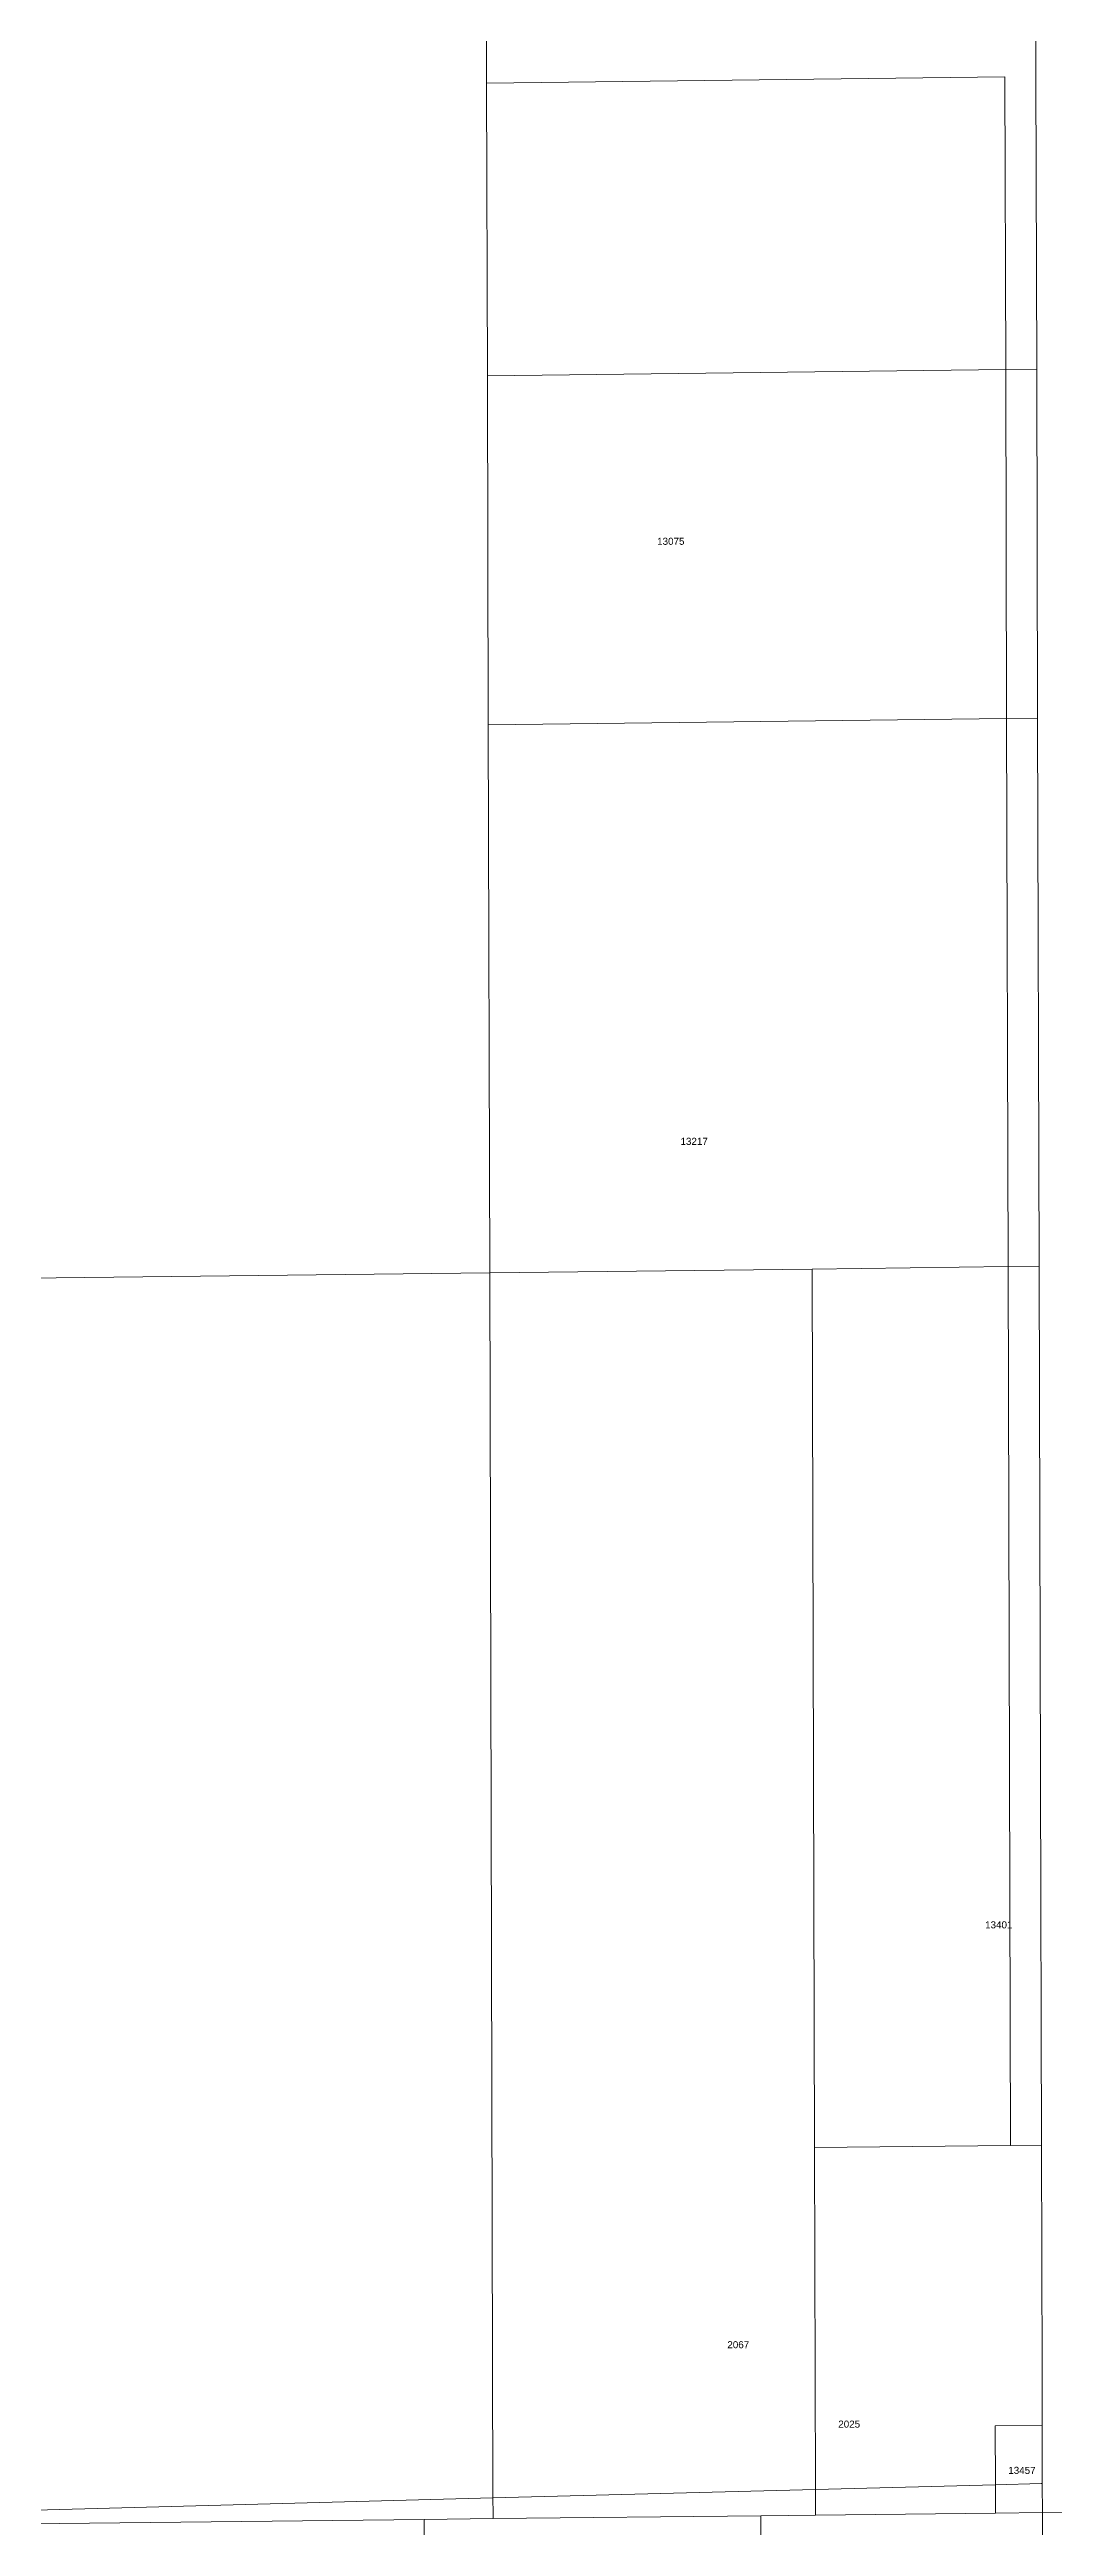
# Model space of a CAD drawing. Header units: feet. Extents: x 865220 to 2866543, y -2240498 to 973965.
# Drawn here: x 2855904 to 2856973, y 968645 to 971285 of the extents above; entities that cross this region are included whole.
import ezdxf
from ezdxf.enums import TextEntityAlignment as Align

# ---------------------------------------------------------------- set-up
doc = ezdxf.new("R2010")
doc.units = ezdxf.units.FT
doc.header["$LTSCALE"] = 0.015
doc.header["$MEASUREMENT"] = 0
doc.layers.add('Dakota County Addresses', color=7, linetype='Continuous')
doc.layers.add('Dakota County Parcels', color=7, linetype='Continuous')
doc.styles.add('Dimensions 100', font='arial.ttf')

# ---------------------------------------------------------------- blocks, each defined once
blk = doc.blocks.new('ACMAP_ANN_TEMPLATE_Dakota County Addresses')
at = {"layer": 'Dakota County Addresses', "style": 'Dimensions 100'}
blk.add_attdef('DakotaCountyAddress', text='', height=50, dxfattribs=at).set_placement((0, 0), align=Align.CENTER)

msp = doc.modelspace()

# ---------------------------------------------------------------- linework, layer by layer
at = {"layer": 'Dakota County Parcels', "lineweight": 5, "ltscale": 100}
for p, q in [((2856369.4, 971248.7), (2856369.2, 971308.7)), ((2856954.8, 971256.1), (2856954.6, 971316.1)), ((2856369.4, 971248.7), (2856921.8, 971255.6)), ((2856370.2, 970936.8), (2856369.4, 971248.7)), ((2856921.8, 971255.6), (2856922.6, 970943.7)), ((2856955.6, 970944.1), (2856954.8, 971256.1)), ((2856370.2, 970936.8), (2856922.6, 970943.7)), ((2856371.2, 970564.8), (2856370.2, 970936.8)), ((2856922.6, 970943.7), (2856955.6, 970944.1)), ((2856922.6, 970943.7), (2856923.6, 970571.7)), ((2856956.6, 970572.2), (2856955.6, 970944.1)), ((2856371.2, 970564.8), (2856923.6, 970571.7)), ((2856372.7, 969981.1), (2856371.2, 970564.8)), ((2856923.6, 970571.7), (2856956.6, 970572.2)), ((2856923.6, 970571.7), (2856925.2, 969987.6)), ((2856958.2, 969988), (2856956.6, 970572.2)), ((2855636.1, 969972.4), (2856372.7, 969981.1)), ((2856372.7, 969981.1), (2856716.5, 969985.1)), ((2856372.7, 969981.1), (2856376.2, 968675.5)), ((2856716.5, 969985.1), (2856925.2, 969987.6)), ((2856719, 969048.9), (2856716.5, 969985.1)), ((2856925.2, 969987.6), (2856958.2, 969988)), ((2856927.7, 969051.2), (2856925.2, 969987.6)), ((2856719, 969048.9), (2856927.7, 969051.2)), ((2856927.7, 969051.2), (2856960.6, 969051.6)), ((2856961.3, 968810.1), (2856960.6, 969051.6)), ((2856719, 969048.9), (2856719.9, 968684.5)), ((2856961.4, 968752.9), (2856961.3, 968810.1)), ((2856911.4, 968752.3), (2856961.4, 968752.9)), ((2856911.6, 968689.5), (2856911.4, 968752.3)), ((2856961.4, 968752.9), (2856961.6, 968690.8)), ((2856719.9, 968684.5), (2856376.2, 968675.5)), ((2856911.6, 968689.5), (2856719.9, 968684.5)), ((2856376.2, 968675.5), (2855875.2, 968662.3)), ((2856661.7, 968656.6), (2856376.3, 968653.5)), ((2856720, 968657.2), (2856661.7, 968656.6)), ((2856911.7, 968659.4), (2856720, 968657.2)), ((2856911.7, 968659.4), (2856961.7, 968659.9)), ((2855643.9, 968645.4), (2856302.8, 968652.6)), ((2856302.8, 968652.6), (2856376.3, 968653.5))]:
    msp.add_line(p, q, dxfattribs=at)
for points in [[(2856960.6, 969051.6), (2856959.6, 969443), (2856958.2, 969988)], [(2856719.9, 968684.5), (2856720, 968667.5), (2856720, 968657.2)], [(2856961.6, 968690.8), (2856960.4, 968690.8), (2856911.6, 968689.5)], [(2856911.7, 968659.4), (2856911.7, 968672.5), (2856911.6, 968689.5)], [(2856961.6, 968690.8), (2856961.6, 968676.1), (2856961.7, 968673.8), (2856961.7, 968659.9)], [(2856376.2, 968675.5), (2856376.3, 968658.5), (2856376.3, 968653.5)], [(2856661.9, 968582.9), (2856661.9, 968599.9), (2856661.8, 968632.9), (2856661.7, 968656.6)], [(2856961.7, 968659.9), (2857000.1, 968660.3), (2857021.1, 968660.6)], [(2856961.7, 968659.9), (2856961.7, 968640.8), (2856961.8, 968607.1)], [(2856303.1, 968573.5), (2856303.1, 968590.5), (2856302.9, 968623.5), (2856302.9, 968623.5), (2856302.8, 968652.6)]]:
    msp.add_lwpolyline(points, dxfattribs=at)

# ---------------------------------------------------------------- block references
at = {"layer": 'Dakota County Addresses', "lineweight": 5, "ltscale": 100, "xscale": 0.15, "yscale": 0.15, "zscale": 0.15}
for p, values in [((2856565.7, 970756.8), {'DakotaCountyAddress': '13075'}), ((2856590.6, 970117.4), {'DakotaCountyAddress': '13217'}), ((2856915.2, 969282.5), {'DakotaCountyAddress': '13401'}), ((2856637.6, 968835.1), {'DakotaCountyAddress': '2067'}), ((2856755.8, 968750.5), {'DakotaCountyAddress': '2025'}), ((2856939.9, 968701.2), {'DakotaCountyAddress': '13457'})]:
    msp.add_blockref('ACMAP_ANN_TEMPLATE_Dakota County Addresses', p, dxfattribs=at).add_auto_attribs(values)

doc.saveas('drawing.dxf')
